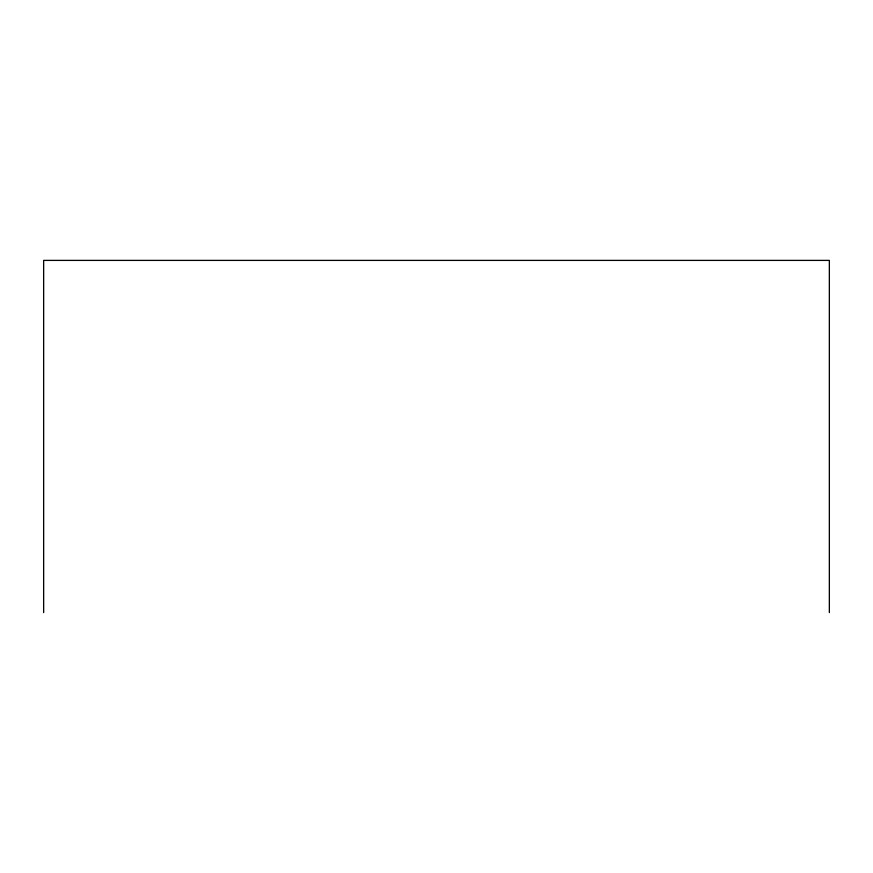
<?xml version="1.0" encoding="UTF-8"?>
<svg xmlns="http://www.w3.org/2000/svg" width="873" height="873" viewBox="0 0 873 873"><rect width="100%" height="100%" fill="white"/><g stroke="black" fill="none" stroke-linecap="round" stroke-linejoin="round"><path stroke-width="1.31" d="M829.35 612.606L829.35 260.394L43.65 260.394L43.65 612.606"/></g></svg>
